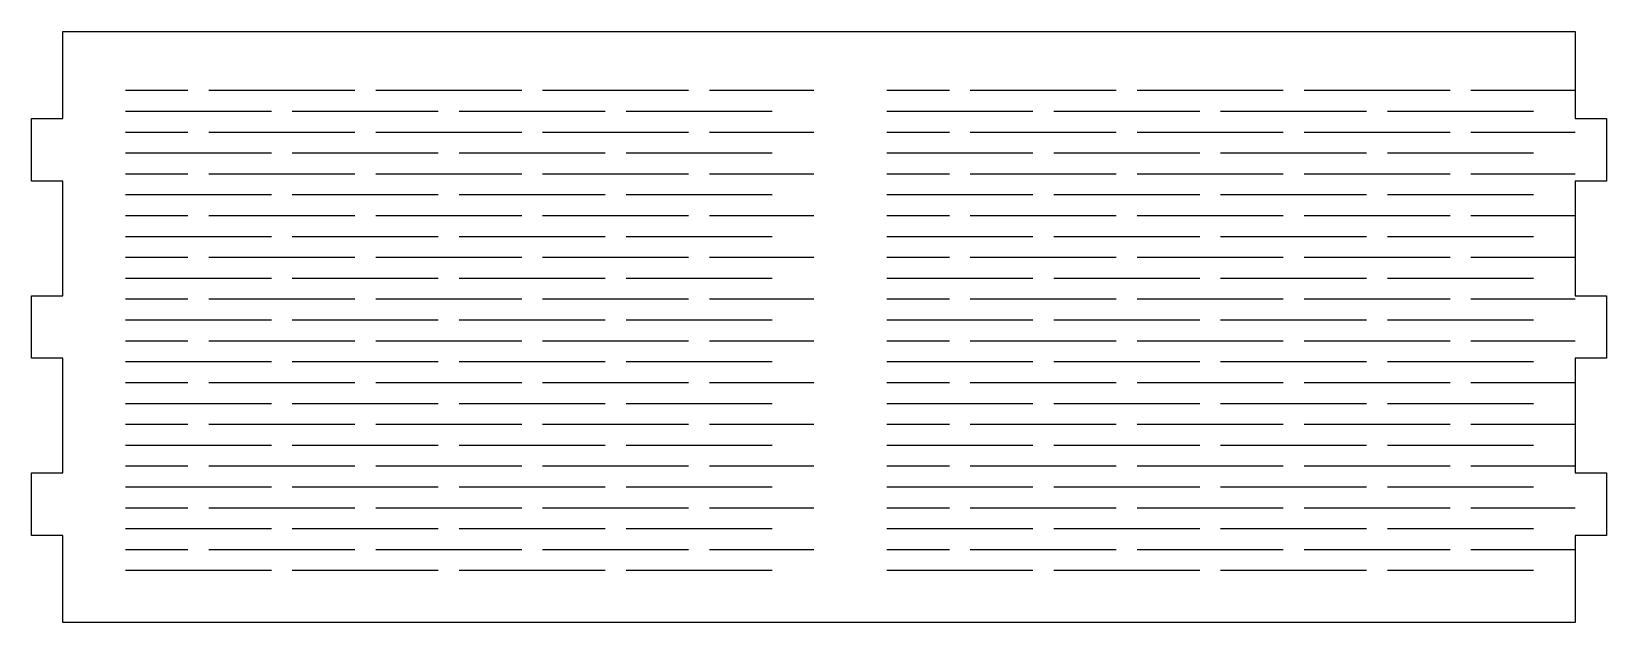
# Model space of a CAD drawing. Header units: millimetres. Extents: x 10 to 312, y 10 to 123.
import ezdxf

# ---------------------------------------------------------------- set-up
doc = ezdxf.new("R2010")
doc.units = ezdxf.units.MM
doc.layers.add('CUT_4MM', color=7, linetype='Continuous')
doc.layers.add('LIVING_HINGE_CUTS', color=7, linetype='Continuous')

msp = doc.modelspace()

# ---------------------------------------------------------------- linework, layer by layer
at = {"layer": 'CUT_4MM'}
msp.add_lwpolyline([(10, 38.65), (16, 38.65), (16, 60.63), (10, 60.63), (10, 72.63), (16, 72.63), (16, 94.61), (10, 94.61), (10, 106.61), (16, 106.61), (16, 123.26), (306, 123.26), (306, 106.61), (312, 106.61), (312, 94.61), (306, 94.61), (306, 72.63), (312, 72.63), (312, 60.63), (306, 60.63), (306, 38.65), (312, 38.65), (312, 26.65), (306, 26.65), (306, 10), (16, 10), (16, 26.65), (10, 26.65), (10, 38.65)], close=True, dxfattribs=at)
at = {"layer": 'LIVING_HINGE_CUTS'}
for p, q in [((28, 112), (40, 112)), ((44, 112), (72, 112)), ((76, 112), (104, 112)), ((108, 112), (136, 112)), ((140, 112), (160, 112)), ((174, 112), (186, 112)), ((190, 112), (218, 112)), ((222, 112), (250, 112)), ((254, 112), (282, 112)), ((286, 112), (306, 112)), ((28, 108), (56, 108)), ((60, 108), (88, 108)), ((92, 108), (120, 108)), ((124, 108), (152, 108)), ((174, 108), (202, 108)), ((206, 108), (234, 108)), ((238, 108), (266, 108)), ((270, 108), (298, 108)), ((28, 104), (40, 104)), ((44, 104), (72, 104)), ((76, 104), (104, 104)), ((108, 104), (136, 104)), ((140, 104), (160, 104)), ((174, 104), (186, 104)), ((190, 104), (218, 104)), ((222, 104), (250, 104)), ((254, 104), (282, 104)), ((286, 104), (306, 104)), ((28, 100), (56, 100)), ((60, 100), (88, 100)), ((92, 100), (120, 100)), ((124, 100), (152, 100)), ((174, 100), (202, 100)), ((206, 100), (234, 100)), ((238, 100), (266, 100)), ((270, 100), (298, 100)), ((28, 96), (40, 96)), ((44, 96), (72, 96)), ((76, 96), (104, 96)), ((108, 96), (136, 96)), ((140, 96), (160, 96)), ((174, 96), (186, 96)), ((190, 96), (218, 96)), ((222, 96), (250, 96)), ((254, 96), (282, 96)), ((286, 96), (306, 96)), ((28, 92), (56, 92)), ((60, 92), (88, 92)), ((92, 92), (120, 92)), ((124, 92), (152, 92)), ((174, 92), (202, 92)), ((206, 92), (234, 92)), ((238, 92), (266, 92)), ((270, 92), (298, 92)), ((28, 88), (40, 88)), ((44, 88), (72, 88)), ((76, 88), (104, 88)), ((108, 88), (136, 88)), ((140, 88), (160, 88)), ((174, 88), (186, 88)), ((190, 88), (218, 88)), ((222, 88), (250, 88)), ((254, 88), (282, 88)), ((286, 88), (306, 88)), ((28, 84), (56, 84)), ((60, 84), (88, 84)), ((92, 84), (120, 84)), ((124, 84), (152, 84)), ((174, 84), (202, 84)), ((206, 84), (234, 84)), ((238, 84), (266, 84)), ((270, 84), (298, 84)), ((28, 80), (40, 80)), ((44, 80), (72, 80)), ((76, 80), (104, 80)), ((108, 80), (136, 80)), ((140, 80), (160, 80)), ((174, 80), (186, 80)), ((190, 80), (218, 80)), ((222, 80), (250, 80)), ((254, 80), (282, 80)), ((286, 80), (306, 80)), ((28, 76), (56, 76)), ((60, 76), (88, 76)), ((92, 76), (120, 76)), ((124, 76), (152, 76)), ((174, 76), (202, 76)), ((206, 76), (234, 76)), ((238, 76), (266, 76)), ((270, 76), (298, 76)), ((28, 72), (40, 72)), ((44, 72), (72, 72)), ((76, 72), (104, 72)), ((108, 72), (136, 72)), ((140, 72), (160, 72)), ((174, 72), (186, 72)), ((190, 72), (218, 72)), ((222, 72), (250, 72)), ((254, 72), (282, 72)), ((286, 72), (306, 72)), ((28, 68), (56, 68)), ((60, 68), (88, 68)), ((92, 68), (120, 68)), ((124, 68), (152, 68)), ((174, 68), (202, 68)), ((206, 68), (234, 68)), ((238, 68), (266, 68)), ((270, 68), (298, 68)), ((28, 64), (40, 64)), ((44, 64), (72, 64)), ((76, 64), (104, 64)), ((108, 64), (136, 64)), ((140, 64), (160, 64)), ((174, 64), (186, 64)), ((190, 64), (218, 64)), ((222, 64), (250, 64)), ((254, 64), (282, 64)), ((286, 64), (306, 64)), ((28, 60), (56, 60)), ((60, 60), (88, 60)), ((92, 60), (120, 60)), ((124, 60), (152, 60)), ((174, 60), (202, 60)), ((206, 60), (234, 60)), ((238, 60), (266, 60)), ((270, 60), (298, 60)), ((28, 56), (40, 56)), ((44, 56), (72, 56)), ((76, 56), (104, 56)), ((108, 56), (136, 56)), ((140, 56), (160, 56)), ((174, 56), (186, 56)), ((190, 56), (218, 56)), ((222, 56), (250, 56)), ((254, 56), (282, 56)), ((286, 56), (306, 56)), ((28, 52), (56, 52)), ((60, 52), (88, 52)), ((92, 52), (120, 52)), ((124, 52), (152, 52)), ((174, 52), (202, 52)), ((206, 52), (234, 52)), ((238, 52), (266, 52)), ((270, 52), (298, 52)), ((28, 48), (40, 48)), ((44, 48), (72, 48)), ((76, 48), (104, 48)), ((108, 48), (136, 48)), ((140, 48), (160, 48)), ((174, 48), (186, 48)), ((190, 48), (218, 48)), ((222, 48), (250, 48)), ((254, 48), (282, 48)), ((286, 48), (306, 48)), ((28, 44), (56, 44)), ((60, 44), (88, 44)), ((92, 44), (120, 44)), ((124, 44), (152, 44)), ((174, 44), (202, 44)), ((206, 44), (234, 44)), ((238, 44), (266, 44)), ((270, 44), (298, 44)), ((28, 40), (40, 40)), ((44, 40), (72, 40)), ((76, 40), (104, 40)), ((108, 40), (136, 40)), ((140, 40), (160, 40)), ((174, 40), (186, 40)), ((190, 40), (218, 40)), ((222, 40), (250, 40)), ((254, 40), (282, 40)), ((286, 40), (306, 40)), ((28, 36), (56, 36)), ((60, 36), (88, 36)), ((92, 36), (120, 36)), ((124, 36), (152, 36)), ((174, 36), (202, 36)), ((206, 36), (234, 36)), ((238, 36), (266, 36)), ((270, 36), (298, 36)), ((28, 32), (40, 32)), ((44, 32), (72, 32)), ((76, 32), (104, 32)), ((108, 32), (136, 32)), ((140, 32), (160, 32)), ((174, 32), (186, 32)), ((190, 32), (218, 32)), ((222, 32), (250, 32)), ((254, 32), (282, 32)), ((286, 32), (306, 32)), ((28, 28), (56, 28)), ((60, 28), (88, 28)), ((92, 28), (120, 28)), ((124, 28), (152, 28)), ((174, 28), (202, 28)), ((206, 28), (234, 28)), ((238, 28), (266, 28)), ((270, 28), (298, 28)), ((28, 24), (40, 24)), ((44, 24), (72, 24)), ((76, 24), (104, 24)), ((108, 24), (136, 24)), ((140, 24), (160, 24)), ((174, 24), (186, 24)), ((190, 24), (218, 24)), ((222, 24), (250, 24)), ((254, 24), (282, 24)), ((286, 24), (306, 24)), ((28, 20), (56, 20)), ((60, 20), (88, 20)), ((92, 20), (120, 20)), ((124, 20), (152, 20)), ((174, 20), (202, 20)), ((206, 20), (234, 20)), ((238, 20), (266, 20)), ((270, 20), (298, 20))]:
    msp.add_line(p, q, dxfattribs=at)

doc.saveas('drawing.dxf')
